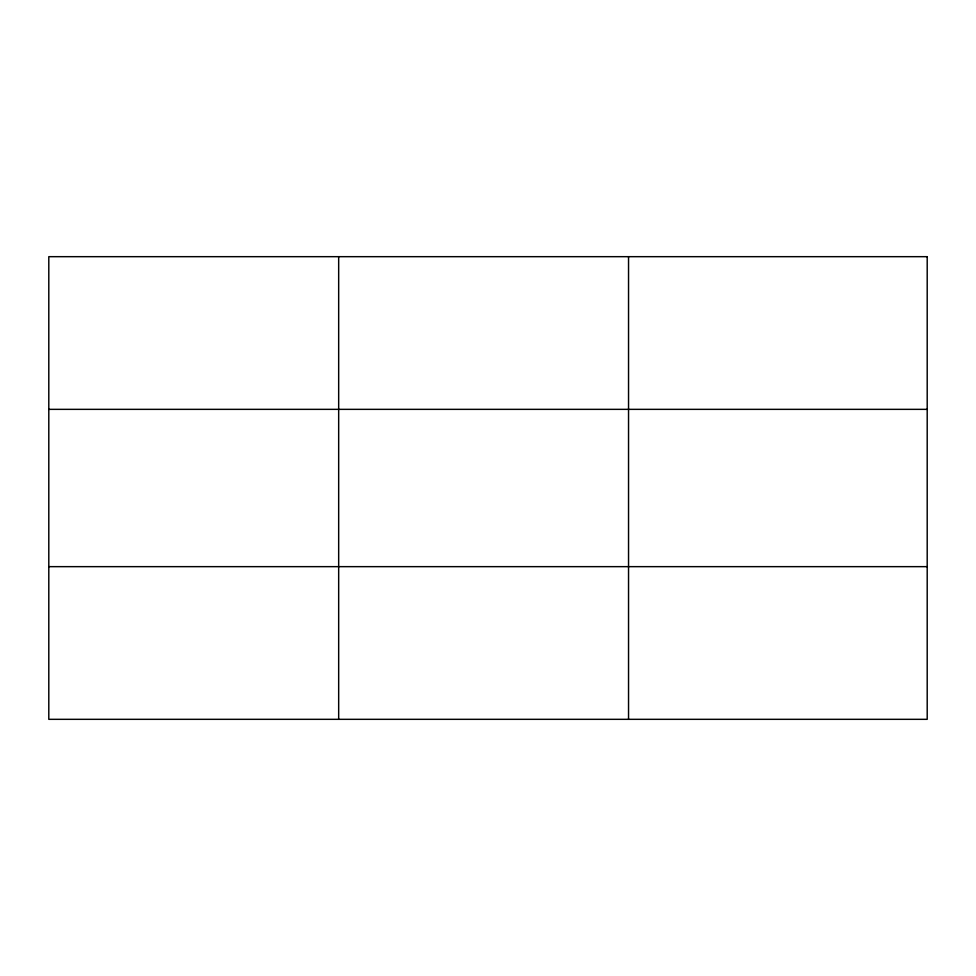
<?xml version="1.0" encoding="UTF-8"?>
<svg xmlns="http://www.w3.org/2000/svg" width="976" height="976" viewBox="0 0 976 976"><rect width="100%" height="100%" fill="white"/><g stroke="black" fill="none" stroke-linecap="round" stroke-linejoin="round"><path stroke-width="1.46" d="M338.672 256.676L338.672 719.324M628.544 256.676L628.544 719.324M48.8 409.347L927.2 409.347M48.8 566.653L927.2 566.653M927.2 256.676L927.2 719.324L48.8 719.324L48.8 256.676L927.2 256.676"/></g></svg>
